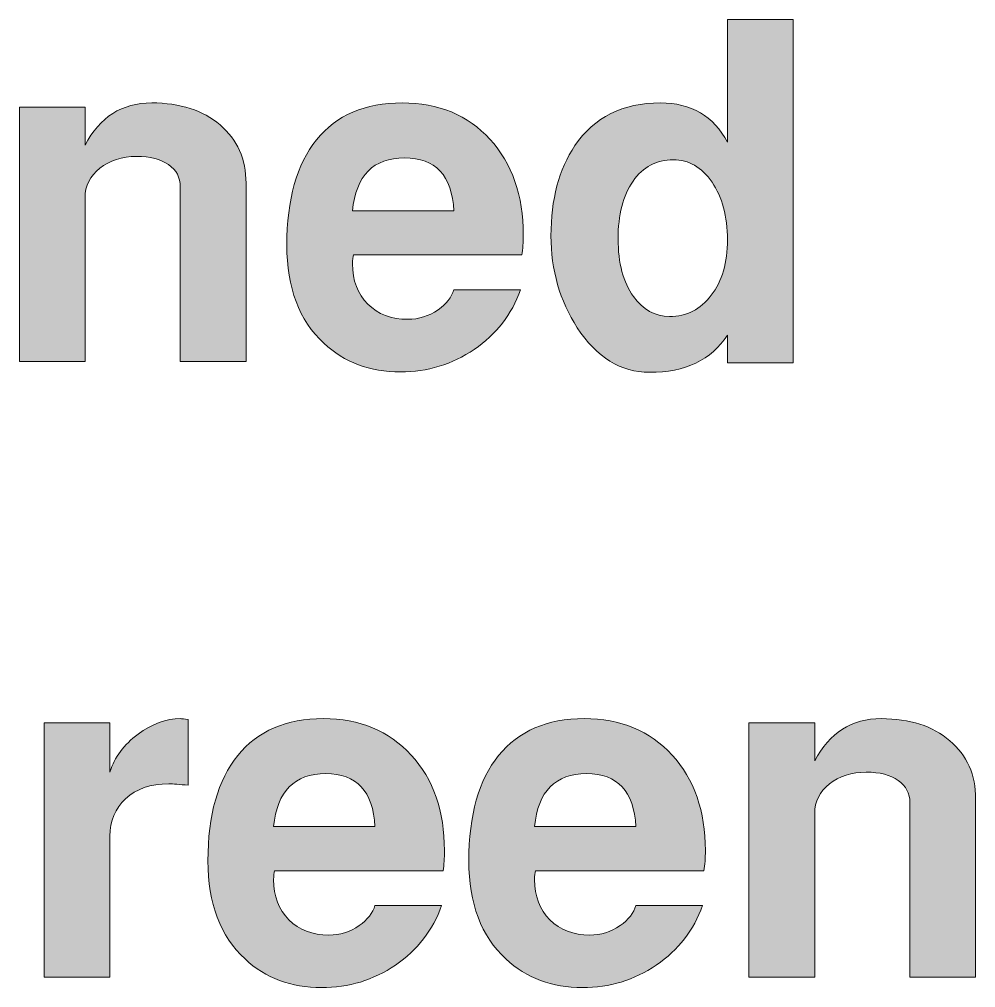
# Model space of a CAD drawing. Header units: inches. Extents: x 2.7 to 15.4, y -11.9 to -1.6.
# Drawn here: x 11.1634 to 11.4181, y -7.4393 to -7.1814 of the extents above; entities that cross this region are included whole.
import ezdxf

# ---------------------------------------------------------------- set-up
doc = ezdxf.new("R2010")
doc.units = ezdxf.units.IN
doc.header["$MEASUREMENT"] = 0
doc.layers.add('Layer 1', color=7, linetype='Continuous')

# ---------------------------------------------------------------- blocks, each defined once
blk = doc.blocks.new('block 8')
at = {"layer": 'Layer 1', "true_color": 0xed1f24}
h = blk.add_hatch(color=240, dxfattribs=at)
h.dxf.hatch_style = 2
edge = h.paths.add_edge_path()
edge.add_spline(control_points=[(11.36947, -7.27294), (11.36947, -7.27294), (11.35198, -7.27294), (11.35198, -7.27294), (11.35198, -7.27294), (11.35198, -7.26557), (11.35198, -7.26557), (11.34764, -7.27216), (11.34073, -7.27544), (11.33122, -7.27544), (11.32355, -7.27544), (11.31714, -7.27148), (11.31197, -7.26357), (11.30731, -7.25632), (11.30497, -7.24816), (11.30497, -7.23907), (11.30497, -7.2294), (11.30709, -7.2214), (11.31135, -7.21507), (11.31651, -7.20749), (11.3241, -7.20369), (11.3341, -7.20369), (11.34235, -7.20369), (11.34831, -7.20719), (11.35198, -7.21419), (11.35198, -7.21419), (11.35198, -7.18144), (11.35198, -7.18144), (11.35198, -7.18144), (11.36947, -7.18144), (11.36947, -7.18144), (11.36947, -7.18144), (11.36947, -7.27294), (11.36947, -7.27294)], knot_values=[0, 0, 0, 0, 1, 1, 1, 2, 2, 2, 3, 3, 3, 4, 4, 4, 5, 5, 5, 6, 6, 6, 7, 7, 7, 8, 8, 8, 9, 9, 9, 10, 10, 10, 11, 11, 11, 11], degree=3, periodic=1)
edge = h.paths.add_edge_path()
edge.add_spline(control_points=[(11.35198, -7.24013), (11.35198, -7.2339), (11.35061, -7.22879), (11.34787, -7.2248), (11.34513, -7.22081), (11.34168, -7.21882), (11.33754, -7.21882), (11.33306, -7.21882), (11.32948, -7.22073), (11.32683, -7.22456), (11.32417, -7.22837), (11.32285, -7.23349), (11.32285, -7.23988), (11.32285, -7.24637), (11.32422, -7.25147), (11.32696, -7.25521), (11.32944, -7.25878), (11.33264, -7.26057), (11.33654, -7.26057), (11.34111, -7.26057), (11.34481, -7.25868), (11.34768, -7.2549), (11.35055, -7.25112), (11.35198, -7.2462), (11.35198, -7.24013)], knot_values=[0, 0, 0, 0, 1, 1, 1, 2, 2, 2, 3, 3, 3, 4, 4, 4, 5, 5, 5, 6, 6, 6, 7, 7, 7, 8, 8, 8, 8], degree=3, periodic=1)
h = blk.add_hatch(color=240, dxfattribs=at)
h.dxf.hatch_style = 2
edge = h.paths.add_edge_path()
edge.add_spline(control_points=[(11.22373, -7.27257), (11.22373, -7.27257), (11.20622, -7.27257), (11.20622, -7.27257), (11.20622, -7.27257), (11.20622, -7.22607), (11.20622, -7.22607), (11.20622, -7.22357), (11.20518, -7.22159), (11.2031, -7.22013), (11.20102, -7.21868), (11.19818, -7.21794), (11.1946, -7.21794), (11.19068, -7.21794), (11.18741, -7.21899), (11.18479, -7.22107), (11.18216, -7.22315), (11.18085, -7.22578), (11.18085, -7.22894), (11.18085, -7.22894), (11.18085, -7.27257), (11.18085, -7.27257), (11.18085, -7.27257), (11.16335, -7.27257), (11.16335, -7.27257), (11.16335, -7.27257), (11.16335, -7.20482), (11.16335, -7.20482), (11.16335, -7.20482), (11.18085, -7.20482), (11.18085, -7.20482), (11.18085, -7.20482), (11.18085, -7.21495), (11.18085, -7.21495), (11.18477, -7.20744), (11.19068, -7.20369), (11.1986, -7.20369), (11.20618, -7.20369), (11.21227, -7.20565), (11.21685, -7.20957), (11.22143, -7.21349), (11.22373, -7.21866), (11.22373, -7.22507), (11.22373, -7.22507), (11.22373, -7.27257), (11.22373, -7.27257)], knot_values=[0, 0, 0, 0, 1, 1, 1, 2, 2, 2, 3, 3, 3, 4, 4, 4, 5, 5, 5, 6, 6, 6, 7, 7, 7, 8, 8, 8, 9, 9, 9, 10, 10, 10, 11, 11, 11, 12, 12, 12, 13, 13, 13, 14, 14, 14, 15, 15, 15, 15], degree=3, periodic=1)
h = blk.add_hatch(color=240, dxfattribs=at)
h.dxf.hatch_style = 2
edge = h.paths.add_edge_path()
edge.add_spline(control_points=[(11.2976, -7.23882), (11.2976, -7.24082), (11.29748, -7.24261), (11.29723, -7.24419), (11.29723, -7.24419), (11.25235, -7.24419), (11.25235, -7.24419), (11.25218, -7.2447), (11.2521, -7.24549), (11.2521, -7.24657), (11.2521, -7.25099), (11.25346, -7.25455), (11.25618, -7.25726), (11.25891, -7.25997), (11.26246, -7.26132), (11.26684, -7.26132), (11.26973, -7.26132), (11.27241, -7.26048), (11.27489, -7.25882), (11.27712, -7.25724), (11.27852, -7.25545), (11.2791, -7.25345), (11.2791, -7.25345), (11.29685, -7.25345), (11.29685, -7.25345), (11.29451, -7.26003), (11.29041, -7.26532), (11.28454, -7.26932), (11.27866, -7.27332), (11.2721, -7.27532), (11.26485, -7.27532), (11.25677, -7.27532), (11.24997, -7.27278), (11.24447, -7.26769), (11.23789, -7.26161), (11.2346, -7.2529), (11.2346, -7.24157), (11.2346, -7.2294), (11.23724, -7.22005), (11.24253, -7.21351), (11.24783, -7.20696), (11.25543, -7.20369), (11.26535, -7.20369), (11.27502, -7.20369), (11.28281, -7.20692), (11.28872, -7.21338), (11.29464, -7.21984), (11.2976, -7.22832), (11.2976, -7.23882)], knot_values=[0, 0, 0, 0, 1, 1, 1, 2, 2, 2, 3, 3, 3, 4, 4, 4, 5, 5, 5, 6, 6, 6, 7, 7, 7, 8, 8, 8, 9, 9, 9, 10, 10, 10, 11, 11, 11, 12, 12, 12, 13, 13, 13, 14, 14, 14, 15, 15, 15, 16, 16, 16, 16], degree=3, periodic=1)
edge = h.paths.add_edge_path()
edge.add_spline(control_points=[(11.2791, -7.23244), (11.27859, -7.22303), (11.27422, -7.21832), (11.26598, -7.21832), (11.25765, -7.21832), (11.25302, -7.22303), (11.2521, -7.23244), (11.2521, -7.23244), (11.2791, -7.23244), (11.2791, -7.23244)], knot_values=[0, 0, 0, 0, 1, 1, 1, 2, 2, 2, 3, 3, 3, 3], degree=3, periodic=1)
at = {"layer": 'Layer 1', "lineweight": 0}
for points, knots in [([(11.36947, -7.27294), (11.36947, -7.27294), (11.35198, -7.27294), (11.35198, -7.27294), (11.35198, -7.27294), (11.35198, -7.26557), (11.35198, -7.26557), (11.34764, -7.27216), (11.34073, -7.27544), (11.33122, -7.27544), (11.32355, -7.27544), (11.31714, -7.27148), (11.31197, -7.26357), (11.30731, -7.25632), (11.30497, -7.24816), (11.30497, -7.23907), (11.30497, -7.2294), (11.30709, -7.2214), (11.31135, -7.21507), (11.31651, -7.20749), (11.3241, -7.20369), (11.3341, -7.20369), (11.34235, -7.20369), (11.34831, -7.20719), (11.35198, -7.21419), (11.35198, -7.21419), (11.35198, -7.18144), (11.35198, -7.18144), (11.35198, -7.18144), (11.36947, -7.18144), (11.36947, -7.18144), (11.36947, -7.18144), (11.36947, -7.27294), (11.36947, -7.27294)], [0, 0, 0, 0, 1, 1, 1, 2, 2, 2, 3, 3, 3, 4, 4, 4, 5, 5, 5, 6, 6, 6, 7, 7, 7, 8, 8, 8, 9, 9, 9, 10, 10, 10, 11, 11, 11, 11]), ([(11.22373, -7.27257), (11.22373, -7.27257), (11.20622, -7.27257), (11.20622, -7.27257), (11.20622, -7.27257), (11.20622, -7.22607), (11.20622, -7.22607), (11.20622, -7.22357), (11.20518, -7.22159), (11.2031, -7.22013), (11.20102, -7.21868), (11.19818, -7.21794), (11.1946, -7.21794), (11.19068, -7.21794), (11.18741, -7.21899), (11.18479, -7.22107), (11.18216, -7.22315), (11.18085, -7.22578), (11.18085, -7.22894), (11.18085, -7.22894), (11.18085, -7.27257), (11.18085, -7.27257), (11.18085, -7.27257), (11.16335, -7.27257), (11.16335, -7.27257), (11.16335, -7.27257), (11.16335, -7.20482), (11.16335, -7.20482), (11.16335, -7.20482), (11.18085, -7.20482), (11.18085, -7.20482), (11.18085, -7.20482), (11.18085, -7.21495), (11.18085, -7.21495), (11.18477, -7.20744), (11.19068, -7.20369), (11.1986, -7.20369), (11.20618, -7.20369), (11.21227, -7.20565), (11.21685, -7.20957), (11.22143, -7.21349), (11.22373, -7.21866), (11.22373, -7.22507), (11.22373, -7.22507), (11.22373, -7.27257), (11.22373, -7.27257)], [0, 0, 0, 0, 1, 1, 1, 2, 2, 2, 3, 3, 3, 4, 4, 4, 5, 5, 5, 6, 6, 6, 7, 7, 7, 8, 8, 8, 9, 9, 9, 10, 10, 10, 11, 11, 11, 12, 12, 12, 13, 13, 13, 14, 14, 14, 15, 15, 15, 15]), ([(11.2976, -7.23882), (11.2976, -7.24082), (11.29748, -7.24261), (11.29723, -7.24419), (11.29723, -7.24419), (11.25235, -7.24419), (11.25235, -7.24419), (11.25218, -7.2447), (11.2521, -7.24549), (11.2521, -7.24657), (11.2521, -7.25099), (11.25346, -7.25455), (11.25618, -7.25726), (11.25891, -7.25997), (11.26246, -7.26132), (11.26684, -7.26132), (11.26973, -7.26132), (11.27241, -7.26048), (11.27489, -7.25882), (11.27712, -7.25724), (11.27852, -7.25545), (11.2791, -7.25345), (11.2791, -7.25345), (11.29685, -7.25345), (11.29685, -7.25345), (11.29451, -7.26003), (11.29041, -7.26532), (11.28454, -7.26932), (11.27866, -7.27332), (11.2721, -7.27532), (11.26485, -7.27532), (11.25677, -7.27532), (11.24997, -7.27278), (11.24447, -7.26769), (11.23789, -7.26161), (11.2346, -7.2529), (11.2346, -7.24157), (11.2346, -7.2294), (11.23724, -7.22005), (11.24253, -7.21351), (11.24783, -7.20696), (11.25543, -7.20369), (11.26535, -7.20369), (11.27502, -7.20369), (11.28281, -7.20692), (11.28872, -7.21338), (11.29464, -7.21984), (11.2976, -7.22832), (11.2976, -7.23882)], [0, 0, 0, 0, 1, 1, 1, 2, 2, 2, 3, 3, 3, 4, 4, 4, 5, 5, 5, 6, 6, 6, 7, 7, 7, 8, 8, 8, 9, 9, 9, 10, 10, 10, 11, 11, 11, 12, 12, 12, 13, 13, 13, 14, 14, 14, 15, 15, 15, 16, 16, 16, 16]), ([(11.2791, -7.23244), (11.27859, -7.22303), (11.27422, -7.21832), (11.26598, -7.21832), (11.25765, -7.21832), (11.25302, -7.22303), (11.2521, -7.23244), (11.2521, -7.23244), (11.2791, -7.23244), (11.2791, -7.23244)], [0, 0, 0, 0, 1, 1, 1, 2, 2, 2, 3, 3, 3, 3]), ([(11.35198, -7.24013), (11.35198, -7.2339), (11.35061, -7.22879), (11.34787, -7.2248), (11.34513, -7.22081), (11.34168, -7.21882), (11.33754, -7.21882), (11.33306, -7.21882), (11.32948, -7.22073), (11.32683, -7.22456), (11.32417, -7.22837), (11.32285, -7.23349), (11.32285, -7.23988), (11.32285, -7.24637), (11.32422, -7.25147), (11.32696, -7.25521), (11.32944, -7.25878), (11.33264, -7.26057), (11.33654, -7.26057), (11.34111, -7.26057), (11.34481, -7.25868), (11.34768, -7.2549), (11.35055, -7.25112), (11.35198, -7.2462), (11.35198, -7.24013)], [0, 0, 0, 0, 1, 1, 1, 2, 2, 2, 3, 3, 3, 4, 4, 4, 5, 5, 5, 6, 6, 6, 7, 7, 7, 8, 8, 8, 8])]:
    blk.add_open_spline(points, degree=3, knots=knots, dxfattribs=at)
blk = doc.blocks.new('block 7')
at = {"layer": 'Layer 1'}
blk.add_blockref('block 8', (0, 0), dxfattribs=at)
blk = doc.blocks.new('block 9')
at = {"layer": 'Layer 1', "true_color": 0xed1f24}
h = blk.add_hatch(color=240, dxfattribs=at)
h.dxf.hatch_style = 2
edge = h.paths.add_edge_path()
edge.add_spline(control_points=[(11.20834, -7.38542), (11.20601, -7.38517), (11.2043, -7.38504), (11.20321, -7.38504), (11.1983, -7.38504), (11.19444, -7.38636), (11.19165, -7.38898), (11.18886, -7.39161), (11.18747, -7.39492), (11.18747, -7.39892), (11.18747, -7.39892), (11.18747, -7.43654), (11.18747, -7.43654), (11.18747, -7.43654), (11.16996, -7.43654), (11.16996, -7.43654), (11.16996, -7.43654), (11.16996, -7.36879), (11.16996, -7.36879), (11.16996, -7.36879), (11.18747, -7.36879), (11.18747, -7.36879), (11.18747, -7.36879), (11.18747, -7.38192), (11.18747, -7.38192), (11.18871, -7.37792), (11.19122, -7.37455), (11.19497, -7.37179), (11.19872, -7.36905), (11.20247, -7.36767), (11.20622, -7.36767), (11.20663, -7.36767), (11.20734, -7.36775), (11.20834, -7.36792), (11.20834, -7.36792), (11.20834, -7.38542), (11.20834, -7.38542)], knot_values=[0, 0, 0, 0, 1, 1, 1, 2, 2, 2, 3, 3, 3, 4, 4, 4, 5, 5, 5, 6, 6, 6, 7, 7, 7, 8, 8, 8, 9, 9, 9, 10, 10, 10, 11, 11, 11, 12, 12, 12, 12], degree=3, periodic=1)
h = blk.add_hatch(color=240, dxfattribs=at)
h.dxf.hatch_style = 2
edge = h.paths.add_edge_path()
edge.add_spline(control_points=[(11.27659, -7.40279), (11.27659, -7.40479), (11.27647, -7.40659), (11.27622, -7.40817), (11.27622, -7.40817), (11.23134, -7.40817), (11.23134, -7.40817), (11.23117, -7.40867), (11.23109, -7.40946), (11.23109, -7.41054), (11.23109, -7.41496), (11.23245, -7.41852), (11.23518, -7.42123), (11.2379, -7.42394), (11.24145, -7.42529), (11.24583, -7.42529), (11.24872, -7.42529), (11.2514, -7.42446), (11.25388, -7.42279), (11.25611, -7.42121), (11.25751, -7.41942), (11.25809, -7.41742), (11.25809, -7.41742), (11.27584, -7.41742), (11.27584, -7.41742), (11.27351, -7.424), (11.2694, -7.42929), (11.26353, -7.4333), (11.25765, -7.4373), (11.25109, -7.4393), (11.24384, -7.4393), (11.23576, -7.4393), (11.22896, -7.43675), (11.22346, -7.43167), (11.21688, -7.42558), (11.21359, -7.41688), (11.21359, -7.40554), (11.21359, -7.39338), (11.21623, -7.38403), (11.22152, -7.37748), (11.22682, -7.37094), (11.23442, -7.36767), (11.24434, -7.36767), (11.25401, -7.36767), (11.2618, -7.3709), (11.26771, -7.37735), (11.27363, -7.38382), (11.27659, -7.39229), (11.27659, -7.40279)], knot_values=[0, 0, 0, 0, 1, 1, 1, 2, 2, 2, 3, 3, 3, 4, 4, 4, 5, 5, 5, 6, 6, 6, 7, 7, 7, 8, 8, 8, 9, 9, 9, 10, 10, 10, 11, 11, 11, 12, 12, 12, 13, 13, 13, 14, 14, 14, 15, 15, 15, 16, 16, 16, 16], degree=3, periodic=1)
edge = h.paths.add_edge_path()
edge.add_spline(control_points=[(11.25809, -7.39642), (11.25758, -7.387), (11.25321, -7.3823), (11.24497, -7.3823), (11.23664, -7.3823), (11.23201, -7.387), (11.23109, -7.39642), (11.23109, -7.39642), (11.25809, -7.39642), (11.25809, -7.39642)], knot_values=[0, 0, 0, 0, 1, 1, 1, 2, 2, 2, 3, 3, 3, 3], degree=3, periodic=1)
h = blk.add_hatch(color=240, dxfattribs=at)
h.dxf.hatch_style = 2
edge = h.paths.add_edge_path()
edge.add_spline(control_points=[(11.3461, -7.40279), (11.3461, -7.40479), (11.34597, -7.40659), (11.34572, -7.40817), (11.34572, -7.40817), (11.30084, -7.40817), (11.30084, -7.40817), (11.30068, -7.40867), (11.3006, -7.40946), (11.3006, -7.41054), (11.3006, -7.41496), (11.30195, -7.41852), (11.30468, -7.42123), (11.30741, -7.42394), (11.31095, -7.42529), (11.31533, -7.42529), (11.31822, -7.42529), (11.32091, -7.42446), (11.32338, -7.42279), (11.32562, -7.42121), (11.32702, -7.41942), (11.3276, -7.41742), (11.3276, -7.41742), (11.34534, -7.41742), (11.34534, -7.41742), (11.34301, -7.424), (11.33891, -7.42929), (11.33303, -7.4333), (11.32716, -7.4373), (11.3206, -7.4393), (11.31335, -7.4393), (11.30526, -7.4393), (11.29847, -7.43675), (11.29297, -7.43167), (11.28638, -7.42558), (11.28309, -7.41688), (11.28309, -7.40554), (11.28309, -7.39338), (11.28574, -7.38403), (11.29103, -7.37748), (11.29633, -7.37094), (11.30393, -7.36767), (11.31384, -7.36767), (11.32351, -7.36767), (11.33131, -7.3709), (11.33722, -7.37735), (11.34314, -7.38382), (11.3461, -7.39229), (11.3461, -7.40279)], knot_values=[0, 0, 0, 0, 1, 1, 1, 2, 2, 2, 3, 3, 3, 4, 4, 4, 5, 5, 5, 6, 6, 6, 7, 7, 7, 8, 8, 8, 9, 9, 9, 10, 10, 10, 11, 11, 11, 12, 12, 12, 13, 13, 13, 14, 14, 14, 15, 15, 15, 16, 16, 16, 16], degree=3, periodic=1)
edge = h.paths.add_edge_path()
edge.add_spline(control_points=[(11.3276, -7.39642), (11.32709, -7.387), (11.32271, -7.3823), (11.31447, -7.3823), (11.30615, -7.3823), (11.30152, -7.387), (11.3006, -7.39642), (11.3006, -7.39642), (11.3276, -7.39642), (11.3276, -7.39642)], knot_values=[0, 0, 0, 0, 1, 1, 1, 2, 2, 2, 3, 3, 3, 3], degree=3, periodic=1)
h = blk.add_hatch(color=240, dxfattribs=at)
h.dxf.hatch_style = 2
edge = h.paths.add_edge_path()
edge.add_spline(control_points=[(11.4181, -7.43654), (11.4181, -7.43654), (11.40059, -7.43654), (11.40059, -7.43654), (11.40059, -7.43654), (11.40059, -7.39004), (11.40059, -7.39004), (11.40059, -7.38755), (11.39955, -7.38557), (11.39747, -7.38411), (11.39539, -7.38265), (11.39255, -7.38192), (11.38897, -7.38192), (11.38505, -7.38192), (11.38178, -7.38296), (11.37916, -7.38504), (11.37653, -7.38713), (11.37522, -7.38975), (11.37522, -7.39292), (11.37522, -7.39292), (11.37522, -7.43654), (11.37522, -7.43654), (11.37522, -7.43654), (11.35772, -7.43654), (11.35772, -7.43654), (11.35772, -7.43654), (11.35772, -7.36879), (11.35772, -7.36879), (11.35772, -7.36879), (11.37522, -7.36879), (11.37522, -7.36879), (11.37522, -7.36879), (11.37522, -7.37892), (11.37522, -7.37892), (11.37914, -7.37142), (11.38505, -7.36767), (11.39297, -7.36767), (11.40055, -7.36767), (11.40664, -7.36963), (11.41122, -7.37354), (11.4158, -7.37746), (11.4181, -7.38263), (11.4181, -7.38904), (11.4181, -7.38904), (11.4181, -7.43654), (11.4181, -7.43654)], knot_values=[0, 0, 0, 0, 1, 1, 1, 2, 2, 2, 3, 3, 3, 4, 4, 4, 5, 5, 5, 6, 6, 6, 7, 7, 7, 8, 8, 8, 9, 9, 9, 10, 10, 10, 11, 11, 11, 12, 12, 12, 13, 13, 13, 14, 14, 14, 15, 15, 15, 15], degree=3, periodic=1)
at = {"layer": 'Layer 1', "lineweight": 0}
for points, knots in [([(11.20834, -7.38542), (11.20601, -7.38517), (11.2043, -7.38504), (11.20321, -7.38504), (11.1983, -7.38504), (11.19444, -7.38636), (11.19165, -7.38898), (11.18886, -7.39161), (11.18747, -7.39492), (11.18747, -7.39892), (11.18747, -7.39892), (11.18747, -7.43654), (11.18747, -7.43654), (11.18747, -7.43654), (11.16996, -7.43654), (11.16996, -7.43654), (11.16996, -7.43654), (11.16996, -7.36879), (11.16996, -7.36879), (11.16996, -7.36879), (11.18747, -7.36879), (11.18747, -7.36879), (11.18747, -7.36879), (11.18747, -7.38192), (11.18747, -7.38192), (11.18871, -7.37792), (11.19122, -7.37455), (11.19497, -7.37179), (11.19872, -7.36905), (11.20247, -7.36767), (11.20622, -7.36767), (11.20663, -7.36767), (11.20734, -7.36775), (11.20834, -7.36792), (11.20834, -7.36792), (11.20834, -7.38542), (11.20834, -7.38542)], [0, 0, 0, 0, 1, 1, 1, 2, 2, 2, 3, 3, 3, 4, 4, 4, 5, 5, 5, 6, 6, 6, 7, 7, 7, 8, 8, 8, 9, 9, 9, 10, 10, 10, 11, 11, 11, 12, 12, 12, 12]), ([(11.27659, -7.40279), (11.27659, -7.40479), (11.27647, -7.40659), (11.27622, -7.40817), (11.27622, -7.40817), (11.23134, -7.40817), (11.23134, -7.40817), (11.23117, -7.40867), (11.23109, -7.40946), (11.23109, -7.41054), (11.23109, -7.41496), (11.23245, -7.41852), (11.23518, -7.42123), (11.2379, -7.42394), (11.24145, -7.42529), (11.24583, -7.42529), (11.24872, -7.42529), (11.2514, -7.42446), (11.25388, -7.42279), (11.25611, -7.42121), (11.25751, -7.41942), (11.25809, -7.41742), (11.25809, -7.41742), (11.27584, -7.41742), (11.27584, -7.41742), (11.27351, -7.424), (11.2694, -7.42929), (11.26353, -7.4333), (11.25765, -7.4373), (11.25109, -7.4393), (11.24384, -7.4393), (11.23576, -7.4393), (11.22896, -7.43675), (11.22346, -7.43167), (11.21688, -7.42558), (11.21359, -7.41688), (11.21359, -7.40554), (11.21359, -7.39338), (11.21623, -7.38403), (11.22152, -7.37748), (11.22682, -7.37094), (11.23442, -7.36767), (11.24434, -7.36767), (11.25401, -7.36767), (11.2618, -7.3709), (11.26771, -7.37735), (11.27363, -7.38382), (11.27659, -7.39229), (11.27659, -7.40279)], [0, 0, 0, 0, 1, 1, 1, 2, 2, 2, 3, 3, 3, 4, 4, 4, 5, 5, 5, 6, 6, 6, 7, 7, 7, 8, 8, 8, 9, 9, 9, 10, 10, 10, 11, 11, 11, 12, 12, 12, 13, 13, 13, 14, 14, 14, 15, 15, 15, 16, 16, 16, 16]), ([(11.3461, -7.40279), (11.3461, -7.40479), (11.34597, -7.40659), (11.34572, -7.40817), (11.34572, -7.40817), (11.30084, -7.40817), (11.30084, -7.40817), (11.30068, -7.40867), (11.3006, -7.40946), (11.3006, -7.41054), (11.3006, -7.41496), (11.30195, -7.41852), (11.30468, -7.42123), (11.30741, -7.42394), (11.31095, -7.42529), (11.31533, -7.42529), (11.31822, -7.42529), (11.32091, -7.42446), (11.32338, -7.42279), (11.32562, -7.42121), (11.32702, -7.41942), (11.3276, -7.41742), (11.3276, -7.41742), (11.34534, -7.41742), (11.34534, -7.41742), (11.34301, -7.424), (11.33891, -7.42929), (11.33303, -7.4333), (11.32716, -7.4373), (11.3206, -7.4393), (11.31335, -7.4393), (11.30526, -7.4393), (11.29847, -7.43675), (11.29297, -7.43167), (11.28638, -7.42558), (11.28309, -7.41688), (11.28309, -7.40554), (11.28309, -7.39338), (11.28574, -7.38403), (11.29103, -7.37748), (11.29633, -7.37094), (11.30393, -7.36767), (11.31384, -7.36767), (11.32351, -7.36767), (11.33131, -7.3709), (11.33722, -7.37735), (11.34314, -7.38382), (11.3461, -7.39229), (11.3461, -7.40279)], [0, 0, 0, 0, 1, 1, 1, 2, 2, 2, 3, 3, 3, 4, 4, 4, 5, 5, 5, 6, 6, 6, 7, 7, 7, 8, 8, 8, 9, 9, 9, 10, 10, 10, 11, 11, 11, 12, 12, 12, 13, 13, 13, 14, 14, 14, 15, 15, 15, 16, 16, 16, 16]), ([(11.4181, -7.43654), (11.4181, -7.43654), (11.40059, -7.43654), (11.40059, -7.43654), (11.40059, -7.43654), (11.40059, -7.39004), (11.40059, -7.39004), (11.40059, -7.38755), (11.39955, -7.38557), (11.39747, -7.38411), (11.39539, -7.38265), (11.39255, -7.38192), (11.38897, -7.38192), (11.38505, -7.38192), (11.38178, -7.38296), (11.37916, -7.38504), (11.37653, -7.38713), (11.37522, -7.38975), (11.37522, -7.39292), (11.37522, -7.39292), (11.37522, -7.43654), (11.37522, -7.43654), (11.37522, -7.43654), (11.35772, -7.43654), (11.35772, -7.43654), (11.35772, -7.43654), (11.35772, -7.36879), (11.35772, -7.36879), (11.35772, -7.36879), (11.37522, -7.36879), (11.37522, -7.36879), (11.37522, -7.36879), (11.37522, -7.37892), (11.37522, -7.37892), (11.37914, -7.37142), (11.38505, -7.36767), (11.39297, -7.36767), (11.40055, -7.36767), (11.40664, -7.36963), (11.41122, -7.37354), (11.4158, -7.37746), (11.4181, -7.38263), (11.4181, -7.38904), (11.4181, -7.38904), (11.4181, -7.43654), (11.4181, -7.43654)], [0, 0, 0, 0, 1, 1, 1, 2, 2, 2, 3, 3, 3, 4, 4, 4, 5, 5, 5, 6, 6, 6, 7, 7, 7, 8, 8, 8, 9, 9, 9, 10, 10, 10, 11, 11, 11, 12, 12, 12, 13, 13, 13, 14, 14, 14, 15, 15, 15, 15]), ([(11.25809, -7.39642), (11.25758, -7.387), (11.25321, -7.3823), (11.24497, -7.3823), (11.23664, -7.3823), (11.23201, -7.387), (11.23109, -7.39642), (11.23109, -7.39642), (11.25809, -7.39642), (11.25809, -7.39642)], [0, 0, 0, 0, 1, 1, 1, 2, 2, 2, 3, 3, 3, 3]), ([(11.3276, -7.39642), (11.32709, -7.387), (11.32271, -7.3823), (11.31447, -7.3823), (11.30615, -7.3823), (11.30152, -7.387), (11.3006, -7.39642), (11.3006, -7.39642), (11.3276, -7.39642), (11.3276, -7.39642)], [0, 0, 0, 0, 1, 1, 1, 2, 2, 2, 3, 3, 3, 3])]:
    blk.add_open_spline(points, degree=3, knots=knots, dxfattribs=at)
blk = doc.blocks.new('block 5')
at = {"layer": 'Layer 1'}
for name in ['block 7', 'block 9']:
    blk.add_blockref(name, (0, 0), dxfattribs=at)

msp = doc.modelspace()

# ---------------------------------------------------------------- block references
at = {"layer": 'Layer 1'}
msp.add_blockref('block 5', (0, 0), dxfattribs=at)

doc.saveas('drawing.dxf')
